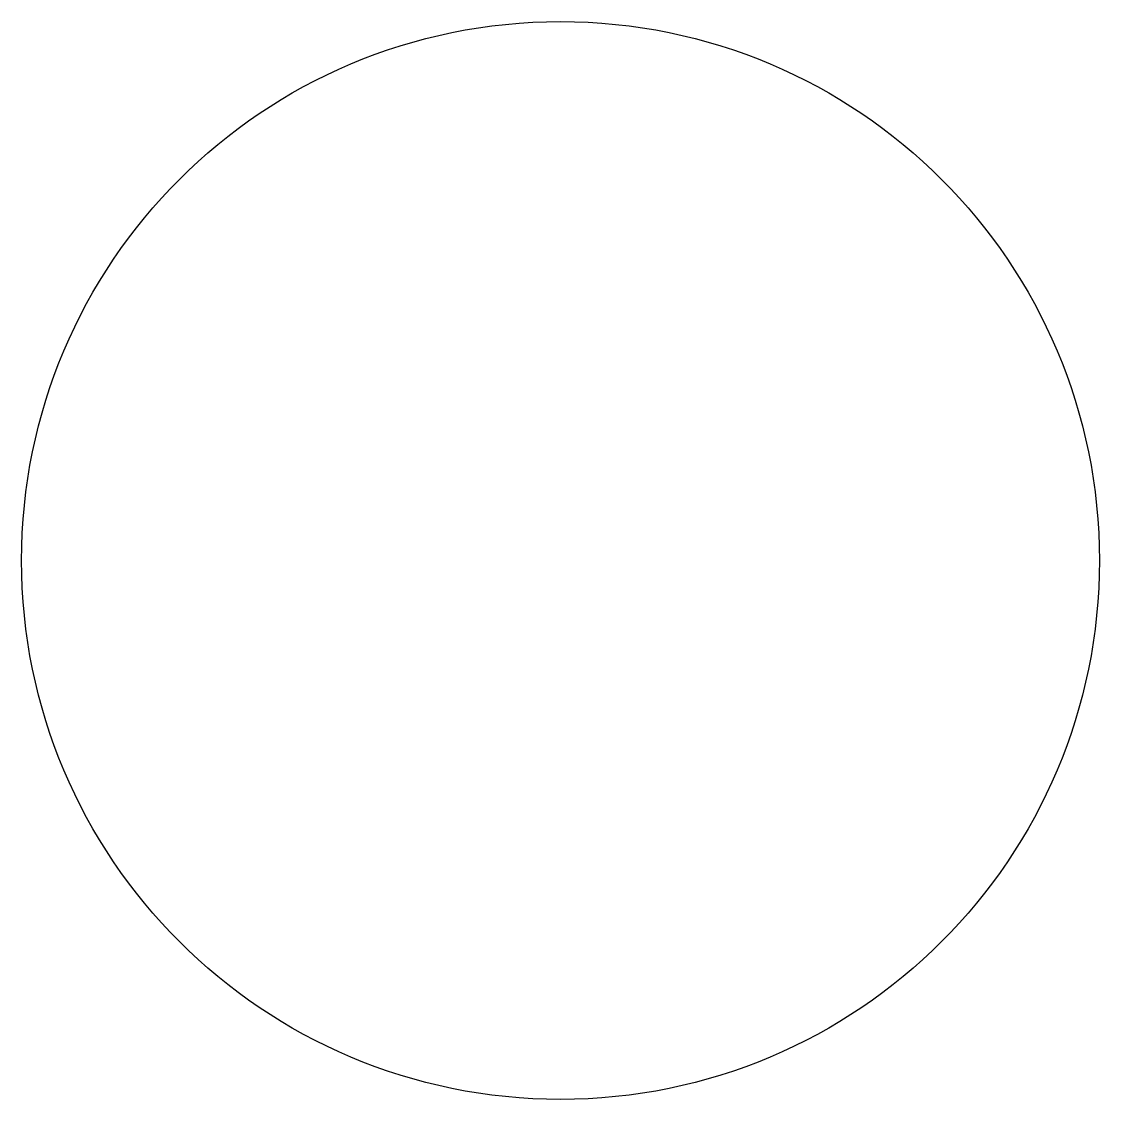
# Model space of a CAD drawing. Header units: inches. Extents: x -751313 to -484152, y 41823 to 308984.
import ezdxf

# ---------------------------------------------------------------- set-up
doc = ezdxf.new("R2010")
doc.units = ezdxf.units.IN
doc.header["$MEASUREMENT"] = 0

msp = doc.modelspace()

# ---------------------------------------------------------------- linework, layer by layer
at = {"color": 1}
msp.add_circle((-617733, 175403), 133580, dxfattribs=at)

doc.saveas('drawing.dxf')
